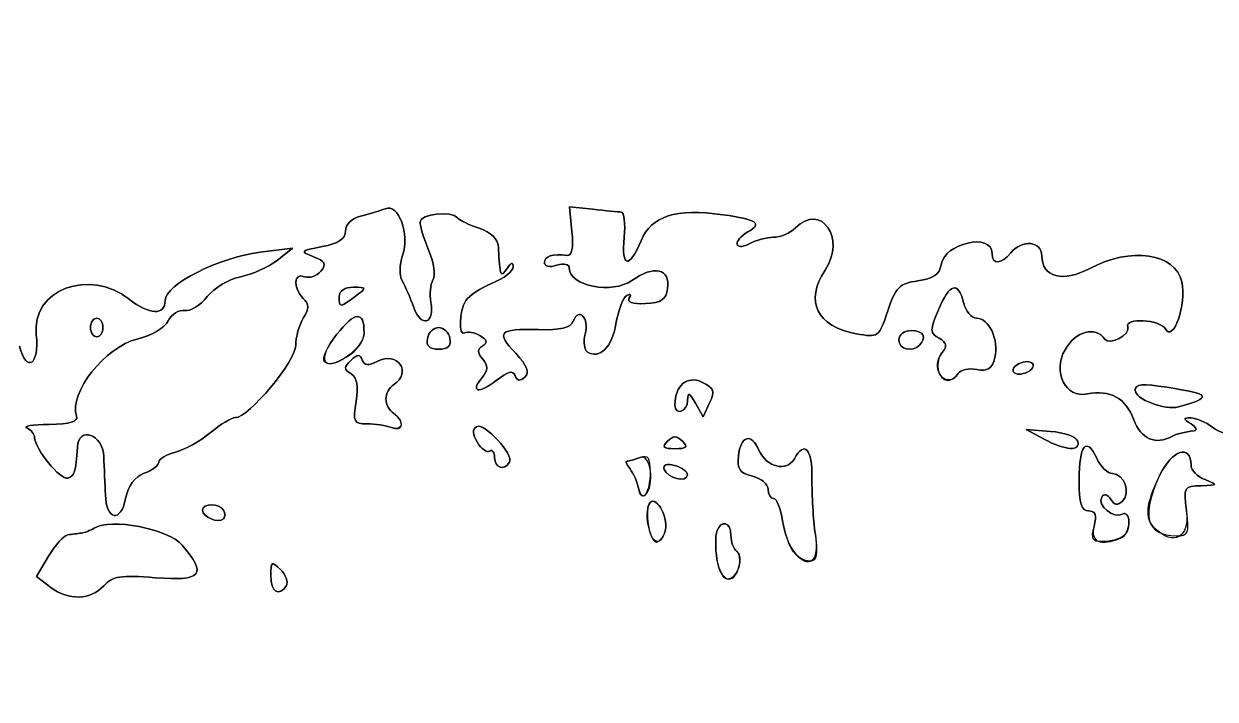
# Model space of a CAD drawing. Header units: millimetres. Extents: x -71.7 to 0.9, y 51.1 to 114.1.
# Drawn here: x -38.76 to -35.053, y 90.439 to 92.54 of the extents above; entities that cross this region are included whole.
import ezdxf

# ---------------------------------------------------------------- set-up
doc = ezdxf.new("R2010")
doc.units = ezdxf.units.MM
doc.layers.get('0').update_dxf_attribs({"linetype": 'CONTINUOUS'})

msp = doc.modelspace()

# ---------------------------------------------------------------- linework, layer by layer
for p, q in [((-36.9898, 91.9628), (-37.0618, 91.9704)), ((-37.0618, 91.9704), (-37.0544, 91.8935)), ((-37.0544, 91.8935), (-37.0618, 91.9704)), ((-37.0618, 91.9704), (-36.9898, 91.9628)), ((-37.9236, 91.8422), (-38.0245, 91.8293)), ((-38.0245, 91.8293), (-37.9236, 91.8422)), ((-37.9719, 91.8038), (-37.9236, 91.8422)), ((-37.9236, 91.8422), (-37.9719, 91.8038)), ((-36.6467, 91.317), (-36.6703, 91.3594)), ((-36.6703, 91.3594), (-36.6467, 91.317)), ((-36.6261, 91.3605), (-36.6467, 91.317)), ((-36.6467, 91.317), (-36.6261, 91.3605)), ((-35.5856, 91.2476), (-35.6411, 91.2773)), ((-35.6411, 91.2773), (-35.5652, 91.2718)), ((-35.5652, 91.2718), (-35.6411, 91.2773)), ((-35.6411, 91.2773), (-35.5856, 91.2476)), ((-38.7201, 90.8201), (-38.6826, 90.8836)), ((-38.6826, 90.8836), (-38.7201, 90.8201)), ((-38.676, 90.7869), (-38.7201, 90.8201)), ((-38.7201, 90.8201), (-38.676, 90.7869))]:
    msp.add_line(p, q)
msp.add_circle((-35.3564, 95.068), 6)
msp.add_circle((-35.3564, 95.068), 6)
for points in [[(-37.6354, 91.9646), (-37.6523, 91.9581), (-37.687, 91.9476), (-37.7126, 91.9411)], [(-37.7126, 91.9411), (-37.687, 91.9476), (-37.6523, 91.9581), (-37.6354, 91.9646)], [(-37.5816, 91.8192), (-37.5582, 91.8862), (-37.5933, 91.9808), (-37.6354, 91.9646)], [(-37.6354, 91.9646), (-37.5933, 91.9808), (-37.5582, 91.8862), (-37.5816, 91.8192)], [(-36.9011, 91.9541), (-36.9103, 91.9547), (-36.9501, 91.9586), (-36.9898, 91.9628)], [(-36.9898, 91.9628), (-36.9501, 91.9586), (-36.9103, 91.9547), (-36.9011, 91.9541)], [(-37.7126, 91.9411), (-37.7399, 91.9343), (-37.7591, 91.9153), (-37.7591, 91.895)], [(-37.7591, 91.895), (-37.7591, 91.9153), (-37.7399, 91.9343), (-37.7126, 91.9411)], [(-37.411, 91.9359), (-37.4287, 91.9588), (-37.527, 91.9486), (-37.527, 91.9239)], [(-37.527, 91.9239), (-37.527, 91.9486), (-37.4287, 91.9588), (-37.411, 91.9359)], [(-37.527, 91.9239), (-37.527, 91.9106), (-37.5146, 91.8699), (-37.4994, 91.8335)], [(-37.4994, 91.8335), (-37.5146, 91.8699), (-37.527, 91.9106), (-37.527, 91.9239)], [(-37.3432, 91.9038), (-37.3752, 91.9146), (-37.4057, 91.9291), (-37.411, 91.9359)], [(-37.411, 91.9359), (-37.4057, 91.9291), (-37.3752, 91.9146), (-37.3432, 91.9038)], [(-36.892, 91.8756), (-36.8879, 91.9182), (-36.8921, 91.9535), (-36.9011, 91.9541)], [(-36.9011, 91.9541), (-36.8921, 91.9535), (-36.8879, 91.9182), (-36.892, 91.8756)], [(-36.5841, 91.9457), (-36.7326, 91.966), (-36.8071, 91.9424), (-36.8395, 91.865)], [(-36.8395, 91.865), (-36.8071, 91.9424), (-36.7326, 91.966), (-36.5841, 91.9457)], [(-36.5068, 91.8925), (-36.4607, 91.9183), (-36.4796, 91.9313), (-36.5841, 91.9457)], [(-36.5841, 91.9457), (-36.4796, 91.9313), (-36.4607, 91.9183), (-36.5068, 91.8925)], [(-36.267, 91.7731), (-36.2009, 91.8733), (-36.2793, 91.9848), (-36.3594, 91.9047)], [(-36.3594, 91.9047), (-36.2793, 91.9848), (-36.2009, 91.8733), (-36.267, 91.7731)], [(-37.7591, 91.895), (-37.7591, 91.8706), (-37.7803, 91.8565), (-37.8316, 91.8466)], [(-37.8316, 91.8466), (-37.7803, 91.8565), (-37.7591, 91.8706), (-37.7591, 91.895)], [(-37.2833, 91.8461), (-37.2845, 91.8702), (-37.3065, 91.8914), (-37.3432, 91.9038)], [(-37.3432, 91.9038), (-37.3065, 91.8914), (-37.2845, 91.8702), (-37.2833, 91.8461)], [(-37.0544, 91.8935), (-37.0496, 91.8431), (-37.0547, 91.8177), (-37.0694, 91.8194)], [(-37.0694, 91.8194), (-37.0547, 91.8177), (-37.0496, 91.8431), (-37.0544, 91.8935)], [(-36.5031, 91.8556), (-36.5507, 91.8301), (-36.5543, 91.866), (-36.5068, 91.8925)], [(-36.5068, 91.8925), (-36.5543, 91.866), (-36.5507, 91.8301), (-36.5031, 91.8556)], [(-36.3594, 91.9047), (-36.3754, 91.8887), (-36.4059, 91.8756), (-36.4271, 91.8756)], [(-36.4271, 91.8756), (-36.4059, 91.8756), (-36.3754, 91.8887), (-36.3594, 91.9047)], [(-37.8316, 91.8466), (-37.8998, 91.8334), (-37.9014, 91.8315), (-37.8585, 91.8152)], [(-37.8585, 91.8152), (-37.9014, 91.8315), (-37.8998, 91.8334), (-37.8316, 91.8466)], [(-37.2562, 91.7789), (-37.2765, 91.7475), (-37.2784, 91.7524), (-37.2833, 91.8461)], [(-37.2833, 91.8461), (-37.2784, 91.7524), (-37.2765, 91.7475), (-37.2562, 91.7789)], [(-36.8395, 91.865), (-36.8768, 91.7757), (-36.9011, 91.7806), (-36.892, 91.8756)], [(-36.892, 91.8756), (-36.9011, 91.7806), (-36.8768, 91.7757), (-36.8395, 91.865)], [(-36.4271, 91.8756), (-36.4483, 91.8756), (-36.4825, 91.8666), (-36.5031, 91.8556)], [(-36.5031, 91.8556), (-36.4825, 91.8666), (-36.4483, 91.8756), (-36.4271, 91.8756)], [(-35.7474, 91.8256), (-35.7474, 91.8915), (-35.8965, 91.8575), (-35.9062, 91.7895)], [(-35.9062, 91.7895), (-35.8965, 91.8575), (-35.7474, 91.8915), (-35.7474, 91.8256)], [(-35.5927, 91.8183), (-35.5927, 91.8641), (-35.654, 91.8699), (-35.6894, 91.8273)], [(-35.6894, 91.8273), (-35.654, 91.8699), (-35.5927, 91.8641), (-35.5927, 91.8183)], [(-38.0245, 91.8293), (-38.1533, 91.8129), (-38.3201, 91.7283), (-38.3201, 91.6794)], [(-38.3201, 91.6794), (-38.3201, 91.7283), (-38.1533, 91.8129), (-38.0245, 91.8293)], [(-37.8585, 91.8152), (-37.8215, 91.8012), (-37.8171, 91.7925), (-37.8357, 91.7702)], [(-37.8357, 91.7702), (-37.8171, 91.7925), (-37.8215, 91.8012), (-37.8585, 91.8152)], [(-37.5823, 91.7403), (-37.5917, 91.7566), (-37.5914, 91.791), (-37.5816, 91.8192)], [(-37.5816, 91.8192), (-37.5914, 91.791), (-37.5917, 91.7566), (-37.5823, 91.7403)], [(-37.4994, 91.8335), (-37.4841, 91.797), (-37.4785, 91.7562), (-37.4868, 91.7428)], [(-37.4868, 91.7428), (-37.4785, 91.7562), (-37.4841, 91.797), (-37.4994, 91.8335)], [(-37.0694, 91.8194), (-37.115, 91.825), (-37.1401, 91.817), (-37.1401, 91.7969)], [(-37.1401, 91.7969), (-37.1401, 91.817), (-37.115, 91.825), (-37.0694, 91.8194)], [(-35.6894, 91.8273), (-35.7198, 91.7907), (-35.7474, 91.7899), (-35.7474, 91.8256)], [(-35.7474, 91.8256), (-35.7474, 91.7899), (-35.7198, 91.7907), (-35.6894, 91.8273)], [(-35.4437, 91.7786), (-35.5265, 91.7342), (-35.5927, 91.7518), (-35.5927, 91.8183)], [(-35.5927, 91.8183), (-35.5927, 91.7518), (-35.5265, 91.7342), (-35.4437, 91.7786)], [(-35.1567, 91.7369), (-35.1764, 91.8265), (-35.3164, 91.8468), (-35.4437, 91.7786)], [(-35.4437, 91.7786), (-35.3164, 91.8468), (-35.1764, 91.8265), (-35.1567, 91.7369)], [(-38.0851, 91.753), (-38.0494, 91.7599), (-37.9985, 91.7828), (-37.9719, 91.8038)], [(-37.9719, 91.8038), (-37.9985, 91.7828), (-38.0494, 91.7599), (-38.0851, 91.753)], [(-37.8357, 91.7702), (-37.8484, 91.755), (-37.8711, 91.7473), (-37.8863, 91.7531)], [(-37.8863, 91.7531), (-37.8711, 91.7473), (-37.8484, 91.755), (-37.8357, 91.7702)], [(-37.3022, 91.7328), (-37.2663, 91.7478), (-37.237, 91.7708), (-37.2372, 91.784)], [(-37.2372, 91.784), (-37.237, 91.7708), (-37.2663, 91.7478), (-37.3022, 91.7328)], [(-37.2372, 91.784), (-37.2373, 91.7996), (-37.2439, 91.7978), (-37.2562, 91.7789)], [(-37.2562, 91.7789), (-37.2439, 91.7978), (-37.2373, 91.7996), (-37.2372, 91.784)], [(-37.1401, 91.7969), (-37.1401, 91.7851), (-37.1237, 91.7816), (-37.1015, 91.7886)], [(-37.1015, 91.7886), (-37.1237, 91.7816), (-37.1401, 91.7851), (-37.1401, 91.7969)], [(-37.1015, 91.7886), (-37.0785, 91.7958), (-37.0628, 91.7921), (-37.0628, 91.7792)], [(-37.0628, 91.7792), (-37.0628, 91.7921), (-37.0785, 91.7958), (-37.1015, 91.7886)], [(-37.0628, 91.7792), (-37.0628, 91.724), (-36.9286, 91.698), (-36.8677, 91.7414)], [(-36.8677, 91.7414), (-36.9286, 91.698), (-37.0628, 91.724), (-37.0628, 91.7792)], [(-36.8677, 91.7414), (-36.7994, 91.7901), (-36.7479, 91.7783), (-36.7568, 91.7161)], [(-36.7568, 91.7161), (-36.7479, 91.7783), (-36.7994, 91.7901), (-36.8677, 91.7414)], [(-36.1704, 91.5758), (-36.2931, 91.5987), (-36.331, 91.6761), (-36.267, 91.7731)], [(-36.267, 91.7731), (-36.331, 91.6761), (-36.2931, 91.5987), (-36.1704, 91.5758)], [(-35.9062, 91.7895), (-35.9103, 91.7608), (-35.9301, 91.7472), (-35.978, 91.7403)], [(-35.978, 91.7403), (-35.9301, 91.7472), (-35.9103, 91.7608), (-35.9062, 91.7895)], [(-38.1889, 91.691), (-38.1675, 91.7181), (-38.1208, 91.7461), (-38.0851, 91.753)], [(-38.0851, 91.753), (-38.1208, 91.7461), (-38.1675, 91.7181), (-38.1889, 91.691)], [(-37.8863, 91.7531), (-37.9203, 91.7661), (-37.923, 91.7184), (-37.8902, 91.6856)], [(-37.8902, 91.6856), (-37.923, 91.7184), (-37.9203, 91.7661), (-37.8863, 91.7531)], [(-37.5464, 91.6569), (-37.557, 91.6867), (-37.5732, 91.7243), (-37.5823, 91.7403)], [(-37.5823, 91.7403), (-37.5732, 91.7243), (-37.557, 91.6867), (-37.5464, 91.6569)], [(-37.4868, 91.7428), (-37.4951, 91.7293), (-37.498, 91.6982), (-37.4933, 91.6735)], [(-37.4933, 91.6735), (-37.498, 91.6982), (-37.4951, 91.7293), (-37.4868, 91.7428)], [(-35.978, 91.7403), (-36.0359, 91.7317), (-36.0477, 91.7201), (-36.0721, 91.6466)], [(-36.0721, 91.6466), (-36.0477, 91.7201), (-36.0359, 91.7317), (-35.978, 91.7403)], [(-35.2082, 91.5905), (-35.1839, 91.547), (-35.1415, 91.6675), (-35.1567, 91.7369)], [(-35.1567, 91.7369), (-35.1415, 91.6675), (-35.1839, 91.547), (-35.2082, 91.5905)], [(-38.4318, 91.683), (-38.5567, 91.7812), (-38.7369, 91.7122), (-38.7211, 91.5723)], [(-38.7211, 91.5723), (-38.7369, 91.7122), (-38.5567, 91.7812), (-38.4318, 91.683)], [(-37.7785, 91.6919), (-37.7785, 91.7092), (-37.761, 91.7206), (-37.735, 91.7203)], [(-37.735, 91.7203), (-37.761, 91.7206), (-37.7785, 91.7092), (-37.7785, 91.6919)], [(-37.735, 91.7203), (-37.6925, 91.7197), (-37.6923, 91.7189), (-37.729, 91.6913)], [(-37.729, 91.6913), (-37.6923, 91.7189), (-37.6925, 91.7197), (-37.735, 91.7203)], [(-37.3843, 91.6794), (-37.3751, 91.6937), (-37.3382, 91.7178), (-37.3022, 91.7328)], [(-37.3022, 91.7328), (-37.3382, 91.7178), (-37.3751, 91.6937), (-37.3843, 91.6794)], [(-36.8761, 91.6869), (-36.869, 91.6985), (-36.8724, 91.7019), (-36.884, 91.6947)], [(-36.884, 91.6947), (-36.8724, 91.7019), (-36.869, 91.6985), (-36.8761, 91.6869)], [(-36.7568, 91.7161), (-36.7616, 91.6819), (-36.7765, 91.6718), (-36.826, 91.6694)], [(-36.826, 91.6694), (-36.7765, 91.6718), (-36.7616, 91.6819), (-36.7568, 91.7161)], [(-35.9144, 91.65), (-35.8799, 91.7327), (-35.8532, 91.7404), (-35.8362, 91.6725)], [(-35.8362, 91.6725), (-35.8532, 91.7404), (-35.8799, 91.7327), (-35.9144, 91.65)], [(-38.3201, 91.6794), (-38.3201, 91.6321), (-38.3693, 91.6337), (-38.4318, 91.683)], [(-38.4318, 91.683), (-38.3693, 91.6337), (-38.3201, 91.6321), (-38.3201, 91.6794)], [(-38.2594, 91.6478), (-38.242, 91.6443), (-38.2102, 91.6638), (-38.1889, 91.691)], [(-38.1889, 91.691), (-38.2102, 91.6638), (-38.242, 91.6443), (-38.2594, 91.6478)], [(-37.8902, 91.6856), (-37.8715, 91.6669), (-37.8715, 91.6539), (-37.8902, 91.6239)], [(-37.8902, 91.6239), (-37.8715, 91.6539), (-37.8715, 91.6669), (-37.8902, 91.6856)], [(-37.729, 91.6913), (-37.7756, 91.656), (-37.7785, 91.656), (-37.7785, 91.6919)], [(-37.7785, 91.6919), (-37.7785, 91.656), (-37.7756, 91.656), (-37.729, 91.6913)], [(-37.4933, 91.6735), (-37.4805, 91.6066), (-37.5237, 91.593), (-37.5464, 91.6569)], [(-37.5464, 91.6569), (-37.5237, 91.593), (-37.4805, 91.6066), (-37.4933, 91.6735)], [(-37.3878, 91.5781), (-37.4082, 91.5655), (-37.4054, 91.6463), (-37.3843, 91.6794)], [(-37.3843, 91.6794), (-37.4054, 91.6463), (-37.4082, 91.5655), (-37.3878, 91.5781)], [(-36.884, 91.6947), (-36.8954, 91.6877), (-36.9104, 91.6479), (-36.9175, 91.6062)], [(-36.9175, 91.6062), (-36.9104, 91.6479), (-36.8954, 91.6877), (-36.884, 91.6947)], [(-36.826, 91.6694), (-36.8663, 91.6674), (-36.8843, 91.6736), (-36.8761, 91.6869)], [(-36.8761, 91.6869), (-36.8843, 91.6736), (-36.8663, 91.6674), (-36.826, 91.6694)], [(-35.8362, 91.6725), (-35.8295, 91.6459), (-35.8115, 91.6241), (-35.7961, 91.6241)], [(-35.7961, 91.6241), (-35.8115, 91.6241), (-35.8295, 91.6459), (-35.8362, 91.6725)], [(-38.5522, 91.5951), (-38.5522, 91.6111), (-38.5435, 91.6241), (-38.5328, 91.6241)], [(-38.5328, 91.6241), (-38.5435, 91.6241), (-38.5522, 91.6111), (-38.5522, 91.5951)], [(-38.5328, 91.6241), (-38.5222, 91.6241), (-38.5136, 91.6111), (-38.5136, 91.5951)], [(-38.5136, 91.5951), (-38.5136, 91.6111), (-38.5222, 91.6241), (-38.5328, 91.6241)], [(-38.3107, 91.6156), (-38.2999, 91.6367), (-38.2768, 91.6512), (-38.2594, 91.6478)], [(-38.2594, 91.6478), (-38.2768, 91.6512), (-38.2999, 91.6367), (-38.3107, 91.6156)], [(-37.8902, 91.6239), (-37.9032, 91.6031), (-37.9139, 91.5649), (-37.9139, 91.539)], [(-37.9139, 91.539), (-37.9139, 91.5649), (-37.9032, 91.6031), (-37.8902, 91.6239)], [(-37.7865, 91.5728), (-37.7283, 91.6459), (-37.7011, 91.6479), (-37.7011, 91.5791)], [(-37.7011, 91.5791), (-37.7011, 91.6479), (-37.7283, 91.6459), (-37.7865, 91.5728)], [(-37.013, 91.5748), (-37.0004, 91.625), (-37.0331, 91.6598), (-37.0503, 91.6147)], [(-37.0503, 91.6147), (-37.0331, 91.6598), (-37.0004, 91.625), (-37.013, 91.5748)], [(-36.0721, 91.6466), (-36.0996, 91.5639), (-36.101, 91.5629), (-36.1704, 91.5758)], [(-36.1704, 91.5758), (-36.101, 91.5629), (-36.0996, 91.5639), (-36.0721, 91.6466)], [(-35.9124, 91.5614), (-35.9412, 91.5775), (-35.9414, 91.5854), (-35.9144, 91.65)], [(-35.9144, 91.65), (-35.9414, 91.5854), (-35.9412, 91.5775), (-35.9124, 91.5614)], [(-35.7961, 91.6241), (-35.7569, 91.6241), (-35.725, 91.5563), (-35.7387, 91.5017)], [(-35.7387, 91.5017), (-35.725, 91.5563), (-35.7569, 91.6241), (-35.7961, 91.6241)], [(-38.5328, 91.5662), (-38.5435, 91.5662), (-38.5522, 91.5792), (-38.5522, 91.5951)], [(-38.5522, 91.5951), (-38.5522, 91.5792), (-38.5435, 91.5662), (-38.5328, 91.5662)], [(-38.5136, 91.5951), (-38.5136, 91.5792), (-38.5222, 91.5662), (-38.5328, 91.5662)], [(-38.5328, 91.5662), (-38.5222, 91.5662), (-38.5136, 91.5792), (-38.5136, 91.5951)], [(-38.4069, 91.559), (-38.363, 91.5694), (-38.3219, 91.5936), (-38.3107, 91.6156)], [(-38.3107, 91.6156), (-38.3219, 91.5936), (-38.363, 91.5694), (-38.4069, 91.559)], [(-37.504, 91.5613), (-37.5004, 91.5799), (-37.4847, 91.5951), (-37.469, 91.5951)], [(-37.469, 91.5951), (-37.4847, 91.5951), (-37.5004, 91.5799), (-37.504, 91.5613)], [(-37.469, 91.5951), (-37.4533, 91.5951), (-37.4375, 91.5799), (-37.434, 91.5613)], [(-37.434, 91.5613), (-37.4375, 91.5799), (-37.4533, 91.5951), (-37.469, 91.5951)], [(-37.1595, 91.5884), (-37.2826, 91.5911), (-37.2916, 91.5817), (-37.2295, 91.5148)], [(-37.2295, 91.5148), (-37.2916, 91.5817), (-37.2826, 91.5911), (-37.1595, 91.5884)], [(-37.0503, 91.6147), (-37.0582, 91.5943), (-37.0892, 91.5867), (-37.1595, 91.5884)], [(-37.1595, 91.5884), (-37.0892, 91.5867), (-37.0582, 91.5943), (-37.0503, 91.6147)], [(-36.9175, 91.6062), (-36.9297, 91.5338), (-36.9688, 91.4955), (-37.0066, 91.5189)], [(-37.0066, 91.5189), (-36.9688, 91.4955), (-36.9297, 91.5338), (-36.9175, 91.6062)], [(-36.0376, 91.5565), (-36.0376, 91.5726), (-36.0204, 91.5854), (-35.9989, 91.5854)], [(-35.9989, 91.5854), (-36.0204, 91.5854), (-36.0376, 91.5726), (-36.0376, 91.5565)], [(-35.9989, 91.5854), (-35.9604, 91.5854), (-35.9486, 91.5649), (-35.9731, 91.5404)], [(-35.9731, 91.5404), (-35.9486, 91.5649), (-35.9604, 91.5854), (-35.9989, 91.5854)], [(-35.3967, 91.559), (-35.3815, 91.5381), (-35.316, 91.5727), (-35.325, 91.5969)], [(-35.325, 91.5969), (-35.316, 91.5727), (-35.3815, 91.5381), (-35.3967, 91.559)], [(-35.325, 91.5969), (-35.336, 91.6264), (-35.225, 91.6204), (-35.2082, 91.5905)], [(-35.2082, 91.5905), (-35.225, 91.6204), (-35.336, 91.6264), (-35.325, 91.5969)], [(-38.7211, 91.5723), (-38.7106, 91.4788), (-38.7514, 91.4514), (-38.773, 91.5375)], [(-38.773, 91.5375), (-38.7514, 91.4514), (-38.7106, 91.4788), (-38.7211, 91.5723)], [(-38.5959, 91.3195), (-38.6201, 91.3914), (-38.5065, 91.5354), (-38.4069, 91.559)], [(-38.4069, 91.559), (-38.5065, 91.5354), (-38.6201, 91.3914), (-38.5959, 91.3195)], [(-37.8242, 91.4882), (-37.8335, 91.4974), (-37.8168, 91.5348), (-37.7865, 91.5728)], [(-37.7865, 91.5728), (-37.8495, 91.4939), (-37.8321, 91.4567), (-37.7543, 91.504)], [(-37.7011, 91.5791), (-37.7011, 91.5317), (-37.7967, 91.461), (-37.8242, 91.4882)], [(-37.7543, 91.504), (-37.7221, 91.5236), (-37.7011, 91.5533), (-37.7011, 91.5791)], [(-37.469, 91.5275), (-37.4981, 91.5275), (-37.5086, 91.5375), (-37.504, 91.5613)], [(-37.504, 91.5613), (-37.5086, 91.5375), (-37.4981, 91.5275), (-37.469, 91.5275)], [(-37.434, 91.5613), (-37.4294, 91.5375), (-37.4398, 91.5275), (-37.469, 91.5275)], [(-37.469, 91.5275), (-37.4398, 91.5275), (-37.4294, 91.5375), (-37.434, 91.5613)], [(-37.3409, 91.5698), (-37.3584, 91.5796), (-37.3794, 91.5834), (-37.3878, 91.5781)], [(-37.3878, 91.5781), (-37.3794, 91.5834), (-37.3584, 91.5796), (-37.3409, 91.5698)], [(-37.332, 91.5381), (-37.3157, 91.5481), (-37.3183, 91.5572), (-37.3409, 91.5698)], [(-37.3409, 91.5698), (-37.3183, 91.5572), (-37.3157, 91.5481), (-37.332, 91.5381)], [(-37.0066, 91.5189), (-37.0163, 91.5249), (-37.0192, 91.5501), (-37.013, 91.5748)], [(-37.013, 91.5748), (-37.0192, 91.5501), (-37.0163, 91.5249), (-37.0066, 91.5189)], [(-35.9731, 91.5404), (-35.9967, 91.5168), (-36.0376, 91.527), (-36.0376, 91.5565)], [(-36.0376, 91.5565), (-36.0376, 91.527), (-35.9967, 91.5168), (-35.9731, 91.5404)], [(-35.9033, 91.5165), (-35.8856, 91.5377), (-35.8876, 91.5476), (-35.9124, 91.5614)], [(-35.9124, 91.5614), (-35.8876, 91.5476), (-35.8856, 91.5377), (-35.9033, 91.5165)], [(-35.5203, 91.5259), (-35.4873, 91.5841), (-35.4268, 91.6003), (-35.3967, 91.559)], [(-35.3967, 91.559), (-35.4268, 91.6003), (-35.4873, 91.5841), (-35.5203, 91.5259)], [(-37.9139, 91.539), (-37.9139, 91.4899), (-38.0603, 91.3147), (-38.1013, 91.3147)], [(-38.1013, 91.3147), (-38.0603, 91.3147), (-37.9139, 91.4899), (-37.9139, 91.539)], [(-37.3322, 91.4967), (-37.3495, 91.5176), (-37.3495, 91.5273), (-37.332, 91.5381)], [(-37.332, 91.5381), (-37.3495, 91.5273), (-37.3495, 91.5176), (-37.3322, 91.4967)], [(-37.2295, 91.5148), (-37.1936, 91.4761), (-37.1856, 91.4553), (-37.2009, 91.441)], [(-37.2009, 91.441), (-37.1856, 91.4553), (-37.1936, 91.4761), (-37.2295, 91.5148)], [(-35.9147, 91.46), (-35.9208, 91.4761), (-35.9157, 91.5015), (-35.9033, 91.5165)], [(-35.9033, 91.5165), (-35.9276, 91.4871), (-35.9154, 91.4307), (-35.8846, 91.4307)], [(-35.4509, 91.3884), (-35.519, 91.3746), (-35.56, 91.4558), (-35.5203, 91.5259)], [(-35.5203, 91.5259), (-35.56, 91.4558), (-35.519, 91.3746), (-35.4509, 91.3884)], [(-37.7416, 91.4512), (-37.7643, 91.4653), (-37.7644, 91.4716), (-37.742, 91.4928)], [(-37.742, 91.4928), (-37.7644, 91.4716), (-37.7643, 91.4653), (-37.7416, 91.4512)], [(-37.742, 91.4928), (-37.7212, 91.5125), (-37.7138, 91.5126), (-37.7068, 91.4937)], [(-37.7068, 91.4937), (-37.7138, 91.5126), (-37.7212, 91.5125), (-37.742, 91.4928)], [(-37.7068, 91.4937), (-37.7003, 91.4762), (-37.688, 91.4751), (-37.6605, 91.4898)], [(-37.6605, 91.4898), (-37.688, 91.4751), (-37.7003, 91.4762), (-37.7068, 91.4937)], [(-37.6605, 91.4898), (-37.5979, 91.5233), (-37.5498, 91.4552), (-37.6092, 91.4172)], [(-37.6092, 91.4172), (-37.5498, 91.4552), (-37.5979, 91.5233), (-37.6605, 91.4898)], [(-37.3339, 91.4399), (-37.3152, 91.4626), (-37.3147, 91.4758), (-37.3322, 91.4967)], [(-37.3322, 91.4967), (-37.3147, 91.4758), (-37.3152, 91.4626), (-37.3339, 91.4399)], [(-35.7387, 91.5017), (-35.7476, 91.4664), (-35.7604, 91.4579), (-35.7949, 91.4645)], [(-35.7949, 91.4645), (-35.7604, 91.4579), (-35.7476, 91.4664), (-35.7387, 91.5017)], [(-35.6798, 91.4694), (-35.6731, 91.4801), (-35.6547, 91.4888), (-35.6387, 91.4888)], [(-35.6387, 91.4888), (-35.6547, 91.4888), (-35.6731, 91.4801), (-35.6798, 91.4694)], [(-35.6387, 91.4888), (-35.6228, 91.4888), (-35.6151, 91.4801), (-35.6217, 91.4694)], [(-35.6217, 91.4694), (-35.6151, 91.4801), (-35.6228, 91.4888), (-35.6387, 91.4888)], [(-37.726, 91.365), (-37.7182, 91.4134), (-37.7229, 91.4397), (-37.7416, 91.4512)], [(-37.7416, 91.4512), (-37.7229, 91.4397), (-37.7182, 91.4134), (-37.726, 91.365)], [(-37.2898, 91.4305), (-37.3445, 91.3875), (-37.3725, 91.3935), (-37.3339, 91.4399)], [(-37.3339, 91.4399), (-37.3725, 91.3935), (-37.3445, 91.3875), (-37.2898, 91.4305)], [(-37.2313, 91.4454), (-37.2377, 91.463), (-37.2539, 91.4589), (-37.2898, 91.4305)], [(-37.2898, 91.4305), (-37.2539, 91.4589), (-37.2377, 91.463), (-37.2313, 91.4454)], [(-37.2009, 91.441), (-37.2158, 91.4272), (-37.2251, 91.4285), (-37.2313, 91.4454)], [(-37.2313, 91.4454), (-37.2251, 91.4285), (-37.2158, 91.4272), (-37.2009, 91.441)], [(-35.8527, 91.4519), (-35.8713, 91.4218), (-35.9015, 91.4257), (-35.9147, 91.46)], [(-35.8846, 91.4307), (-35.8743, 91.4307), (-35.8599, 91.4402), (-35.8527, 91.4519)], [(-35.7949, 91.4645), (-35.8195, 91.4692), (-35.8455, 91.4636), (-35.8527, 91.4519)], [(-35.8527, 91.4519), (-35.8455, 91.4636), (-35.8195, 91.4692), (-35.7949, 91.4645)], [(-35.6627, 91.45), (-35.6786, 91.45), (-35.6863, 91.4588), (-35.6798, 91.4694)], [(-35.6798, 91.4694), (-35.6863, 91.4588), (-35.6786, 91.45), (-35.6627, 91.45)], [(-35.6217, 91.4694), (-35.6283, 91.4588), (-35.6467, 91.45), (-35.6627, 91.45)], [(-35.6627, 91.45), (-35.6467, 91.45), (-35.6283, 91.4588), (-35.6217, 91.4694)], [(-37.6092, 91.4172), (-37.6225, 91.4087), (-37.6334, 91.3886), (-37.6334, 91.3727)], [(-37.6334, 91.3727), (-37.6334, 91.3886), (-37.6225, 91.4087), (-37.6092, 91.4172)], [(-36.734, 91.3546), (-36.734, 91.4143), (-36.6958, 91.4467), (-36.6506, 91.4254)], [(-36.6506, 91.4254), (-36.6958, 91.4467), (-36.734, 91.4143), (-36.734, 91.3546)], [(-36.6506, 91.4254), (-36.6122, 91.4072), (-36.6086, 91.3978), (-36.6261, 91.3605)], [(-36.6261, 91.3605), (-36.6086, 91.3978), (-36.6122, 91.4072), (-36.6506, 91.4254)], [(-35.2034, 91.4093), (-35.2783, 91.4211), (-35.3025, 91.419), (-35.3025, 91.4007)], [(-35.3025, 91.4007), (-35.3025, 91.419), (-35.2783, 91.4211), (-35.2034, 91.4093)], [(-35.3025, 91.4007), (-35.3025, 91.3723), (-35.2093, 91.3362), (-35.1672, 91.3481)], [(-35.1672, 91.3481), (-35.2093, 91.3362), (-35.3025, 91.3723), (-35.3025, 91.4007)], [(-35.1672, 91.3481), (-35.0606, 91.3785), (-35.066, 91.3875), (-35.2034, 91.4093)], [(-35.2034, 91.4093), (-35.066, 91.3875), (-35.0606, 91.3785), (-35.1672, 91.3481)], [(-37.6918, 91.2953), (-37.7333, 91.2953), (-37.7363, 91.3015), (-37.726, 91.365)], [(-37.726, 91.365), (-37.7363, 91.3015), (-37.7333, 91.2953), (-37.6918, 91.2953)], [(-37.6334, 91.3727), (-37.6334, 91.3567), (-37.6225, 91.3367), (-37.6092, 91.3282)], [(-37.6092, 91.3282), (-37.6225, 91.3367), (-37.6334, 91.3567), (-37.6334, 91.3727)], [(-36.6946, 91.3679), (-36.6953, 91.3322), (-36.734, 91.3192), (-36.734, 91.3546)], [(-36.734, 91.3546), (-36.734, 91.3192), (-36.6953, 91.3322), (-36.6946, 91.3679)], [(-36.6703, 91.3594), (-36.6897, 91.3941), (-36.694, 91.3957), (-36.6946, 91.3679)], [(-36.6946, 91.3679), (-36.694, 91.3957), (-36.6897, 91.3941), (-36.6703, 91.3594)], [(-35.3064, 91.3083), (-35.3303, 91.3746), (-35.3806, 91.4025), (-35.4509, 91.3884)], [(-35.4509, 91.3884), (-35.3806, 91.4025), (-35.3303, 91.3746), (-35.3064, 91.3083)], [(-37.6092, 91.3282), (-37.5742, 91.3058), (-37.5795, 91.2697), (-37.6156, 91.2836)], [(-37.5851, 91.2923), (-37.5851, 91.3035), (-37.596, 91.3197), (-37.6092, 91.3282)], [(-38.7505, 91.2825), (-38.7637, 91.2879), (-38.7326, 91.2929), (-38.6812, 91.2938)], [(-38.6812, 91.2938), (-38.7326, 91.2929), (-38.7637, 91.2879), (-38.7505, 91.2825)], [(-38.6812, 91.2938), (-38.6154, 91.2949), (-38.5901, 91.3025), (-38.5959, 91.3195)], [(-38.5959, 91.3195), (-38.5901, 91.3025), (-38.6154, 91.2949), (-38.6812, 91.2938)], [(-38.1013, 91.3147), (-38.1136, 91.3147), (-38.1489, 91.2935), (-38.1797, 91.2676)], [(-38.1797, 91.2676), (-38.1489, 91.2935), (-38.1136, 91.3147), (-38.1013, 91.3147)], [(-37.6156, 91.2836), (-37.6324, 91.29), (-37.6668, 91.2953), (-37.6918, 91.2953)], [(-37.6918, 91.2953), (-37.6668, 91.2953), (-37.6324, 91.29), (-37.6156, 91.2836)], [(-37.6156, 91.2836), (-37.5988, 91.2771), (-37.5851, 91.281), (-37.5851, 91.2923)], [(-35.1865, 91.2571), (-35.2382, 91.2281), (-35.2846, 91.2479), (-35.3064, 91.3083)], [(-35.3064, 91.3083), (-35.2846, 91.2479), (-35.2382, 91.2281), (-35.1865, 91.2571)], [(-35.1285, 91.3137), (-35.1543, 91.3141), (-35.1543, 91.312), (-35.1285, 91.2953)], [(-35.1285, 91.2953), (-35.1543, 91.312), (-35.1543, 91.3141), (-35.1285, 91.3137)], [(-35.0619, 91.285), (-35.0825, 91.3007), (-35.1125, 91.3136), (-35.1285, 91.3137)], [(-35.1285, 91.3137), (-35.1125, 91.3136), (-35.0825, 91.3007), (-35.0619, 91.285)], [(-35.1285, 91.2953), (-35.1125, 91.285), (-35.1081, 91.2754), (-35.1188, 91.274)], [(-35.1188, 91.274), (-35.1081, 91.2754), (-35.1125, 91.285), (-35.1285, 91.2953)], [(-38.7263, 91.2532), (-38.7263, 91.264), (-38.7372, 91.2771), (-38.7505, 91.2825)], [(-38.7505, 91.2825), (-38.7372, 91.2771), (-38.7263, 91.264), (-38.7263, 91.2532)], [(-38.6228, 91.1268), (-38.6455, 91.1192), (-38.7263, 91.2178), (-38.7263, 91.2532)], [(-38.7263, 91.2532), (-38.7263, 91.2178), (-38.6455, 91.1192), (-38.6228, 91.1268)], [(-38.5109, 91.1938), (-38.5138, 91.2632), (-38.5887, 91.2897), (-38.5931, 91.2228)], [(-38.5931, 91.2228), (-38.5887, 91.2897), (-38.5138, 91.2632), (-38.5109, 91.1938)], [(-38.1797, 91.2676), (-38.2105, 91.2416), (-38.259, 91.2146), (-38.2876, 91.2075)], [(-38.2876, 91.2075), (-38.259, 91.2146), (-38.2105, 91.2416), (-38.1797, 91.2676)], [(-37.3487, 91.2376), (-37.364, 91.2623), (-37.365, 91.2782), (-37.3515, 91.2866)], [(-37.3515, 91.2866), (-37.365, 91.2782), (-37.364, 91.2623), (-37.3487, 91.2376)], [(-37.3515, 91.2866), (-37.3283, 91.3008), (-37.2343, 91.1992), (-37.2488, 91.1757)], [(-37.2488, 91.1757), (-37.2343, 91.1992), (-37.3283, 91.3008), (-37.3515, 91.2866)], [(-36.7572, 91.2412), (-36.7391, 91.2592), (-36.7288, 91.2592), (-36.7107, 91.2412)], [(-36.7107, 91.2412), (-36.7288, 91.2592), (-36.7391, 91.2592), (-36.7572, 91.2412)], [(-35.5652, 91.2718), (-35.5234, 91.2688), (-35.4857, 91.2555), (-35.4813, 91.2421)], [(-35.4813, 91.2421), (-35.4857, 91.2555), (-35.5234, 91.2688), (-35.5652, 91.2718)], [(-35.1188, 91.274), (-35.1473, 91.2704), (-35.1755, 91.2633), (-35.1865, 91.2571)], [(-35.1865, 91.2571), (-35.1755, 91.2633), (-35.1473, 91.2704), (-35.1188, 91.274)], [(-34.935, 91.2773), (-34.935, 91.247), (-35.0184, 91.2522), (-35.0619, 91.285)], [(-35.0619, 91.285), (-35.0184, 91.2522), (-34.935, 91.247), (-34.935, 91.2773)], [(-38.5931, 91.2228), (-38.5983, 91.1447), (-38.6016, 91.1339), (-38.6228, 91.1268)], [(-38.6228, 91.1268), (-38.6016, 91.1339), (-38.5983, 91.1447), (-38.5931, 91.2228)], [(-37.3104, 91.2107), (-37.3189, 91.2054), (-37.3361, 91.2175), (-37.3487, 91.2376)], [(-37.3487, 91.2376), (-37.3361, 91.2175), (-37.3189, 91.2054), (-37.3104, 91.2107)], [(-36.734, 91.218), (-36.7701, 91.218), (-36.7752, 91.2231), (-36.7572, 91.2412)], [(-36.7572, 91.2412), (-36.7752, 91.2231), (-36.7701, 91.218), (-36.734, 91.218)], [(-36.7107, 91.2412), (-36.6926, 91.2231), (-36.6979, 91.218), (-36.734, 91.218)], [(-36.734, 91.218), (-36.6979, 91.218), (-36.6926, 91.2231), (-36.7107, 91.2412)], [(-36.5368, 91.1946), (-36.5291, 91.2589), (-36.4968, 91.2683), (-36.4726, 91.2133)], [(-36.4726, 91.2133), (-36.4968, 91.2683), (-36.5291, 91.2589), (-36.5368, 91.1946)], [(-36.3625, 91.187), (-36.3302, 91.2447), (-36.3065, 91.2183), (-36.3078, 91.1261)], [(-36.3078, 91.1261), (-36.3065, 91.2183), (-36.3302, 91.2447), (-36.3625, 91.187)], [(-35.4813, 91.2421), (-35.4705, 91.2092), (-35.5186, 91.2118), (-35.5856, 91.2476)], [(-35.5856, 91.2476), (-35.5186, 91.2118), (-35.4705, 91.2092), (-35.4813, 91.2421)], [(-35.4766, 91.1201), (-35.4766, 91.2293), (-35.4536, 91.2581), (-35.4218, 91.1883)], [(-35.4218, 91.1883), (-35.4536, 91.2581), (-35.4766, 91.2293), (-35.4766, 91.1201)], [(-38.5061, 91.0747), (-38.5073, 91.1056), (-38.5095, 91.1592), (-38.5109, 91.1938)], [(-38.5109, 91.1938), (-38.5095, 91.1592), (-38.5073, 91.1056), (-38.5061, 91.0747)], [(-38.2876, 91.2075), (-38.316, 91.2002), (-38.3395, 91.1864), (-38.3395, 91.1767)], [(-38.3395, 91.1767), (-38.3395, 91.1864), (-38.316, 91.2002), (-38.2876, 91.2075)], [(-37.2949, 91.1901), (-37.2949, 91.2067), (-37.3018, 91.2159), (-37.3104, 91.2107)], [(-37.3104, 91.2107), (-37.3018, 91.2159), (-37.2949, 91.2067), (-37.2949, 91.1901)], [(-37.2488, 91.1757), (-37.2652, 91.1489), (-37.2949, 91.1582), (-37.2949, 91.1901)], [(-37.2949, 91.1901), (-37.2949, 91.1582), (-37.2652, 91.1489), (-37.2488, 91.1757)], [(-36.8738, 91.1551), (-36.8846, 91.1684), (-36.8887, 91.1793), (-36.8829, 91.1793)], [(-36.8829, 91.1793), (-36.8887, 91.1793), (-36.8846, 91.1684), (-36.8738, 91.1551)], [(-36.8829, 91.1793), (-36.8772, 91.1793), (-36.8588, 91.1846), (-36.8419, 91.191)], [(-36.8419, 91.191), (-36.8588, 91.1846), (-36.8772, 91.1793), (-36.8829, 91.1793)], [(-36.8419, 91.191), (-36.8183, 91.2001), (-36.8113, 91.1898), (-36.8113, 91.1459)], [(-36.8258, 91.0744), (-36.7957, 91.1047), (-36.8094, 91.2035), (-36.8419, 91.191)], [(-36.4932, 91.1329), (-36.5324, 91.1427), (-36.5414, 91.1556), (-36.5368, 91.1946)], [(-36.5368, 91.1946), (-36.5414, 91.1556), (-36.5324, 91.1427), (-36.4932, 91.1329)], [(-36.4726, 91.2133), (-36.4491, 91.16), (-36.386, 91.1449), (-36.3625, 91.187)], [(-36.3625, 91.187), (-36.386, 91.1449), (-36.4491, 91.16), (-36.4726, 91.2133)], [(-35.4218, 91.1883), (-35.4099, 91.1621), (-35.3878, 91.1406), (-35.3727, 91.1406)], [(-35.3727, 91.1406), (-35.3878, 91.1406), (-35.4099, 91.1621), (-35.4218, 91.1883)], [(-35.2251, 91.1363), (-35.1871, 91.2149), (-35.1285, 91.2335), (-35.1285, 91.1669)], [(-35.1285, 91.1669), (-35.1285, 91.2335), (-35.1871, 91.2149), (-35.2251, 91.1363)], [(-38.3851, 91.1416), (-38.4148, 91.1303), (-38.435, 91.1029), (-38.443, 91.0631)], [(-38.443, 91.0631), (-38.435, 91.1029), (-38.4148, 91.1303), (-38.3851, 91.1416)], [(-38.3395, 91.1767), (-38.3395, 91.1669), (-38.36, 91.1512), (-38.3851, 91.1416)], [(-38.3851, 91.1416), (-38.36, 91.1512), (-38.3395, 91.1669), (-38.3395, 91.1767)], [(-36.8472, 91.0953), (-36.8511, 91.1149), (-36.863, 91.1418), (-36.8738, 91.1551)], [(-36.8738, 91.1551), (-36.863, 91.1418), (-36.8511, 91.1149), (-36.8472, 91.0953)], [(-36.8113, 91.1459), (-36.8113, 91.0796), (-36.8371, 91.0433), (-36.8472, 91.0953)], [(-36.7673, 91.1536), (-36.7721, 91.168), (-36.7604, 91.1724), (-36.735, 91.1658)], [(-36.735, 91.1658), (-36.7604, 91.1724), (-36.7721, 91.168), (-36.7673, 91.1536)], [(-36.6953, 91.1369), (-36.6953, 91.1112), (-36.758, 91.1258), (-36.7673, 91.1536)], [(-36.7673, 91.1536), (-36.758, 91.1258), (-36.6953, 91.1112), (-36.6953, 91.1369)], [(-36.735, 91.1658), (-36.7132, 91.1601), (-36.6953, 91.1471), (-36.6953, 91.1369)], [(-36.6953, 91.1369), (-36.6953, 91.1471), (-36.7132, 91.1601), (-36.735, 91.1658)], [(-35.3727, 91.1406), (-35.3366, 91.1406), (-35.315, 91.0817), (-35.3414, 91.0553)], [(-35.3414, 91.0553), (-35.315, 91.0817), (-35.3366, 91.1406), (-35.3727, 91.1406)], [(-35.1285, 91.1669), (-35.1285, 91.1517), (-35.1089, 91.1314), (-35.0849, 91.1218)], [(-35.0849, 91.1218), (-35.1089, 91.1314), (-35.1285, 91.1517), (-35.1285, 91.1669)], [(-36.4438, 91.0918), (-36.4438, 91.1076), (-36.466, 91.1261), (-36.4932, 91.1329)], [(-36.4932, 91.1329), (-36.466, 91.1261), (-36.4438, 91.1076), (-36.4438, 91.0918)], [(-36.3078, 91.1261), (-36.3085, 91.0755), (-36.3037, 90.9972), (-36.2971, 90.952)], [(-36.2971, 90.952), (-36.3037, 90.9972), (-36.3085, 91.0755), (-36.3078, 91.1261)], [(-35.4472, 91.0245), (-35.4696, 91.0245), (-35.4766, 91.0475), (-35.4766, 91.1201)], [(-35.4766, 91.1201), (-35.4766, 91.0475), (-35.4696, 91.0245), (-35.4472, 91.0245)], [(-35.2407, 90.9703), (-35.2734, 91.0032), (-35.2696, 91.044), (-35.2251, 91.1363)], [(-35.2251, 91.1363), (-35.2851, 91.0119), (-35.2678, 90.9471), (-35.1748, 90.9471)], [(-35.0971, 91.1031), (-35.1509, 91.1019), (-35.1525, 91.0991), (-35.1425, 91.0245)], [(-35.1425, 91.0245), (-35.1525, 91.0991), (-35.1509, 91.1019), (-35.0971, 91.1031)], [(-35.0849, 91.1218), (-35.0438, 91.1053), (-35.0444, 91.1043), (-35.0971, 91.1031)], [(-35.0971, 91.1031), (-35.0444, 91.1043), (-35.0438, 91.1053), (-35.0849, 91.1218)], [(-38.443, 91.0631), (-38.4581, 90.9873), (-38.503, 90.9956), (-38.5061, 91.0747)], [(-38.5061, 91.0747), (-38.503, 90.9956), (-38.4581, 90.9873), (-38.443, 91.0631)], [(-36.8472, 91.0953), (-36.8435, 91.0758), (-36.8338, 91.0663), (-36.8258, 91.0744)], [(-36.4269, 91.0632), (-36.4362, 91.0632), (-36.4438, 91.0761), (-36.4438, 91.0918)], [(-36.4438, 91.0918), (-36.4438, 91.0761), (-36.4362, 91.0632), (-36.4269, 91.0632)], [(-35.4063, 91.0675), (-35.4218, 91.0424), (-35.3683, 90.9981), (-35.3421, 91.0143)], [(-35.3421, 91.0143), (-35.3683, 90.9981), (-35.4218, 91.0424), (-35.4063, 91.0675)], [(-35.3783, 91.0606), (-35.3881, 91.0765), (-35.3991, 91.0791), (-35.4063, 91.0675)], [(-35.4063, 91.0675), (-35.3991, 91.0791), (-35.3881, 91.0765), (-35.3783, 91.0606)], [(-38.204, 91.0266), (-38.204, 91.0487), (-38.1516, 91.0492), (-38.138, 91.0272)], [(-38.138, 91.0272), (-38.1516, 91.0492), (-38.204, 91.0487), (-38.204, 91.0266)], [(-36.8172, 90.981), (-36.823, 91.0103), (-36.8204, 91.0417), (-36.8116, 91.0508)], [(-36.8116, 91.0508), (-36.8305, 91.0313), (-36.8138, 90.9278), (-36.7918, 90.9278)], [(-36.8116, 91.0508), (-36.7896, 91.0735), (-36.7506, 90.9959), (-36.7651, 90.9582)], [(-36.7651, 90.9582), (-36.7506, 90.9959), (-36.7896, 91.0735), (-36.8116, 91.0508)], [(-36.3989, 90.9937), (-36.4051, 91.032), (-36.4177, 91.0632), (-36.4269, 91.0632)], [(-36.4269, 91.0632), (-36.4177, 91.0632), (-36.4051, 91.032), (-36.3989, 90.9937)], [(-35.3414, 91.0553), (-35.3562, 91.0405), (-35.3668, 91.042), (-35.3783, 91.0606)], [(-35.3783, 91.0606), (-35.3668, 91.042), (-35.3562, 91.0405), (-35.3414, 91.0553)], [(-38.1387, 90.9995), (-38.1539, 90.9845), (-38.204, 91.0053), (-38.204, 91.0266)], [(-38.204, 91.0266), (-38.204, 91.0053), (-38.1539, 90.9845), (-38.1387, 90.9995)], [(-38.138, 91.0272), (-38.1324, 91.0181), (-38.1327, 91.0056), (-38.1387, 90.9995)], [(-38.1387, 90.9995), (-38.1327, 91.0056), (-38.1324, 91.0181), (-38.138, 91.0272)], [(-36.365, 90.8971), (-36.3774, 90.912), (-36.3927, 90.9556), (-36.3989, 90.9937)], [(-36.3989, 90.9937), (-36.386, 90.9145), (-36.3553, 90.8698), (-36.3137, 90.8698)], [(-35.43, 90.9762), (-35.421, 91.0119), (-35.4256, 91.0245), (-35.4472, 91.0245)], [(-35.4472, 91.0245), (-35.4256, 91.0245), (-35.421, 91.0119), (-35.43, 90.9762)], [(-35.3421, 91.0143), (-35.3307, 91.0214), (-35.3219, 91.0102), (-35.3219, 90.9886)], [(-35.3219, 90.9886), (-35.3219, 91.0102), (-35.3307, 91.0214), (-35.3421, 91.0143)], [(-35.1425, 91.0245), (-35.1315, 90.9423), (-35.1837, 90.9135), (-35.2407, 90.9703)], [(-35.1748, 90.9471), (-35.1362, 90.9471), (-35.1331, 90.9545), (-35.1425, 91.0245)], [(-38.6228, 90.9501), (-38.6106, 90.9517), (-38.5919, 90.9541), (-38.5812, 90.9554)], [(-38.5812, 90.9554), (-38.5919, 90.9541), (-38.6106, 90.9517), (-38.6228, 90.9501)], [(-38.5812, 90.9554), (-38.5706, 90.9567), (-38.5525, 90.9637), (-38.541, 90.9709)], [(-38.541, 90.9709), (-38.5525, 90.9637), (-38.5706, 90.9567), (-38.5812, 90.9554)], [(-38.541, 90.9709), (-38.4891, 91.0035), (-38.3109, 90.9692), (-38.2669, 90.9181)], [(-38.2669, 90.9181), (-38.3109, 90.9692), (-38.4891, 91.0035), (-38.541, 90.9709)], [(-36.7651, 90.9582), (-36.7829, 90.9119), (-36.8056, 90.9218), (-36.8172, 90.981)], [(-36.7918, 90.9278), (-36.7835, 90.9278), (-36.7715, 90.9415), (-36.7651, 90.9582)], [(-36.6035, 90.8746), (-36.6086, 90.9092), (-36.6086, 90.9484), (-36.6036, 90.9616)], [(-36.6036, 90.9616), (-36.6086, 90.9484), (-36.6086, 90.9092), (-36.6035, 90.8746)], [(-36.6036, 90.9616), (-36.5894, 90.9991), (-36.5599, 90.9901), (-36.5599, 90.9483)], [(-36.5599, 90.9483), (-36.5599, 90.9901), (-36.5894, 90.9991), (-36.6036, 90.9616)], [(-35.4062, 90.9293), (-35.4351, 90.9281), (-35.4398, 90.9373), (-35.43, 90.9762)], [(-35.43, 90.9762), (-35.4423, 90.9272), (-35.4115, 90.9142), (-35.3461, 90.9406)], [(-35.3219, 90.9886), (-35.3219, 90.9487), (-35.3457, 90.9319), (-35.4062, 90.9293)], [(-35.3461, 90.9406), (-35.3327, 90.946), (-35.3219, 90.9676), (-35.3219, 90.9886)], [(-38.6826, 90.8836), (-38.662, 90.9186), (-38.635, 90.9484), (-38.6228, 90.9501)], [(-38.6228, 90.9501), (-38.635, 90.9484), (-38.662, 90.9186), (-38.6826, 90.8836)], [(-38.2669, 90.9181), (-38.1881, 90.8267), (-38.2061, 90.8051), (-38.3511, 90.8167)], [(-38.3511, 90.8167), (-38.2061, 90.8051), (-38.1881, 90.8267), (-38.2669, 90.9181)], [(-36.5599, 90.9483), (-36.5599, 90.9276), (-36.552, 90.9059), (-36.5423, 90.8999)], [(-36.5423, 90.8999), (-36.552, 90.9059), (-36.5599, 90.9276), (-36.5599, 90.9483)], [(-36.2971, 90.952), (-36.2843, 90.8647), (-36.3164, 90.8386), (-36.365, 90.8971)], [(-36.3137, 90.8698), (-36.2909, 90.8698), (-36.2875, 90.8868), (-36.2971, 90.952)], [(-36.5423, 90.8999), (-36.5175, 90.8845), (-36.54, 90.8118), (-36.5696, 90.8118)], [(-36.5349, 90.8504), (-36.5293, 90.8716), (-36.5327, 90.8939), (-36.5423, 90.8999)], [(-37.9913, 90.8228), (-37.9913, 90.8679), (-37.9884, 90.8697), (-37.961, 90.8423)], [(-37.961, 90.8423), (-37.9884, 90.8697), (-37.9913, 90.8679), (-37.9913, 90.8228)], [(-36.5696, 90.8118), (-36.5831, 90.8118), (-36.5983, 90.84), (-36.6035, 90.8746)], [(-36.6035, 90.8746), (-36.5931, 90.805), (-36.5507, 90.79), (-36.5349, 90.8504)], [(-38.3511, 90.8167), (-38.4583, 90.8253), (-38.4841, 90.8213), (-38.5107, 90.7919)], [(-38.5107, 90.7919), (-38.4841, 90.8213), (-38.4583, 90.8253), (-38.3511, 90.8167)], [(-37.9428, 90.7926), (-37.9651, 90.7564), (-37.9913, 90.7727), (-37.9913, 90.8228)], [(-37.9913, 90.8228), (-37.9913, 90.7727), (-37.9651, 90.7564), (-37.9428, 90.7926)], [(-37.961, 90.8423), (-37.9444, 90.8256), (-37.9362, 90.8033), (-37.9428, 90.7926)], [(-37.9428, 90.7926), (-37.9362, 90.8033), (-37.9444, 90.8256), (-37.961, 90.8423)], [(-38.5107, 90.7919), (-38.5516, 90.7469), (-38.6201, 90.7448), (-38.676, 90.7869)], [(-38.676, 90.7869), (-38.6201, 90.7448), (-38.5516, 90.7469), (-38.5107, 90.7919)]]:
    msp.add_open_spline(points, degree=3)

doc.saveas('drawing.dxf')
